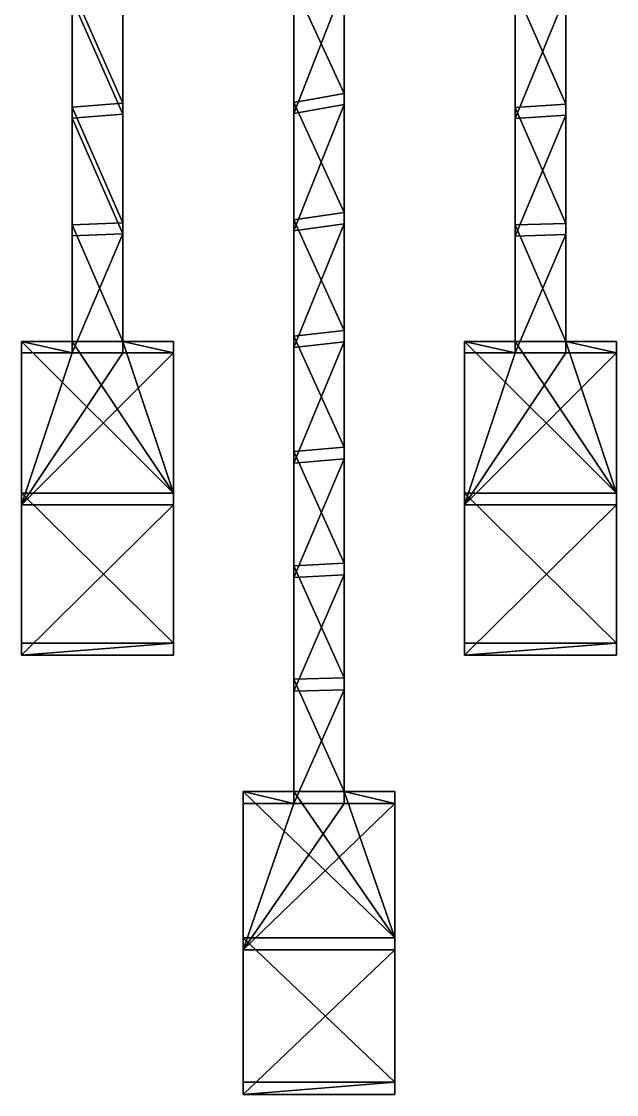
# Model space of a CAD drawing. Header units: inches. Extents: x -754 to 754, y 2181 to 6840.
# Drawn here: x 440 to 754, y 2181 to 2746 of the extents above; entities that cross this region are included whole.
import ezdxf

# ---------------------------------------------------------------- set-up
doc = ezdxf.new("R2010")
doc.units = ezdxf.units.IN
doc.header["$LTSCALE"] = 12.361043
doc.header["$MEASUREMENT"] = 0
for name, color, linetype in [('1', 7, 'CONTINUOUS'), ('12', 7, 'CONTINUOUS'), ('13', 7, 'CONTINUOUS'), ('14', 7, 'CONTINUOUS'), ('15', 7, 'CONTINUOUS'), ('16', 7, 'CONTINUOUS'), ('17', 7, 'CONTINUOUS'), ('18', 7, 'CONTINUOUS'), ('19', 7, 'CONTINUOUS'), ('2', 7, 'CONTINUOUS'), ('22', 7, 'CONTINUOUS'), ('23', 7, 'CONTINUOUS'), ('26', 7, 'CONTINUOUS'), ('27', 7, 'CONTINUOUS'), ('64', 7, 'CONTINUOUS'), ('65', 7, 'CONTINUOUS'), ('66', 7, 'CONTINUOUS'), ('67', 7, 'CONTINUOUS'), ('68', 7, 'CONTINUOUS'), ('69', 7, 'CONTINUOUS'), ('70', 7, 'CONTINUOUS'), ('71', 7, 'CONTINUOUS'), ('77', 7, 'CONTINUOUS'), ('78', 7, 'CONTINUOUS'), ('79', 7, 'CONTINUOUS'), ('80', 7, 'CONTINUOUS'), ('81', 7, 'CONTINUOUS'), ('82', 7, 'CONTINUOUS'), ('83', 7, 'CONTINUOUS'), ('84', 7, 'CONTINUOUS')]:
    doc.layers.add(name, color=color, linetype=linetype)

msp = doc.modelspace()

# ---------------------------------------------------------------- linework, layer by layer
at = {"layer": '1', "color": 7, "linetype": 'CONTINUOUS', "true_color": 0xa89b88}
for points in [[(727, 2702.39, 44567.83), (700.4, 2763.09, 44609.9), (727, 2765.63, 44611.65), (727, 2702.39, 44567.83)], [(700.4, 2700.7, 44566.65), (700.4, 2763.09, 44609.9), (727, 2702.39, 44567.83), (700.4, 2700.7, 44566.65)], [(727, 2639.67, 44523.25), (700.4, 2700.7, 44566.65), (727, 2702.39, 44567.83), (727, 2639.67, 44523.25)], [(700.4, 2638.83, 44522.64), (700.4, 2700.7, 44566.65), (727, 2639.67, 44523.25), (700.4, 2638.83, 44522.64)], [(727, 2577.49, 44477.9), (700.4, 2638.83, 44522.64), (727, 2639.67, 44523.25), (727, 2577.49, 44477.9)], [(700.4, 2577.49, 44477.9), (700.4, 2638.83, 44522.64), (727, 2577.49, 44477.9), (700.4, 2577.49, 44477.9)]]:
    msp.add_3dface(points, dxfattribs=at)
at = {"layer": '12', "color": 7, "linetype": 'CONTINUOUS', "true_color": 0xa89b88}
for points in [[(727, 2696.63, 44576), (727, 2759.98, 44619.89), (700.4, 2694.95, 44574.82), (727, 2696.63, 44576)], [(727, 2759.98, 44619.89), (700.4, 2757.43, 44618.15), (700.4, 2694.95, 44574.82), (727, 2759.98, 44619.89)], [(727, 2633.82, 44531.36), (727, 2696.63, 44576), (700.4, 2632.98, 44530.75), (727, 2633.82, 44531.36)], [(727, 2696.63, 44576), (700.4, 2694.95, 44574.82), (700.4, 2632.98, 44530.75), (727, 2696.63, 44576)], [(727, 2571.55, 44485.95), (727, 2633.82, 44531.36), (700.4, 2571.55, 44485.95), (727, 2571.55, 44485.95)], [(727, 2633.82, 44531.36), (700.4, 2632.98, 44530.75), (700.4, 2571.55, 44485.95), (727, 2633.82, 44531.36)]]:
    msp.add_3dface(points, dxfattribs=at)
at = {"layer": '13', "color": 7, "linetype": 'CONTINUOUS', "true_color": 0xa89b88}
for points in [[(727, 2702.39, 44567.83), (727, 2765.63, 44611.65), (727, 2759.98, 44619.89), (727, 2702.39, 44567.83)], [(727, 2696.63, 44576), (727, 2702.39, 44567.83), (727, 2759.98, 44619.89), (727, 2696.63, 44576)], [(727, 2639.67, 44523.25), (727, 2702.39, 44567.83), (727, 2696.63, 44576), (727, 2639.67, 44523.25)], [(727, 2633.82, 44531.36), (727, 2639.67, 44523.25), (727, 2696.63, 44576), (727, 2633.82, 44531.36)], [(727, 2577.49, 44477.9), (727, 2639.67, 44523.25), (727, 2571.55, 44485.95), (727, 2577.49, 44477.9)], [(727, 2571.55, 44485.95), (727, 2639.67, 44523.25), (727, 2633.82, 44531.36), (727, 2571.55, 44485.95)]]:
    msp.add_3dface(points, dxfattribs=at)
at = {"layer": '14', "color": 7, "linetype": 'CONTINUOUS', "true_color": 0xa89b88}
for points in [[(700.4, 2763.09, 44609.9), (700.4, 2700.7, 44566.65), (700.4, 2757.43, 44618.15), (700.4, 2763.09, 44609.9)], [(700.4, 2757.43, 44618.15), (700.4, 2700.7, 44566.65), (700.4, 2694.95, 44574.82), (700.4, 2757.43, 44618.15)], [(700.4, 2700.7, 44566.65), (700.4, 2638.83, 44522.64), (700.4, 2694.95, 44574.82), (700.4, 2700.7, 44566.65)], [(700.4, 2694.95, 44574.82), (700.4, 2638.83, 44522.64), (700.4, 2632.98, 44530.75), (700.4, 2694.95, 44574.82)], [(700.4, 2638.83, 44522.64), (700.4, 2577.49, 44477.9), (700.4, 2632.98, 44530.75), (700.4, 2638.83, 44522.64)], [(700.4, 2632.98, 44530.75), (700.4, 2577.49, 44477.9), (700.4, 2571.55, 44485.95), (700.4, 2632.98, 44530.75)]]:
    msp.add_3dface(points, dxfattribs=at)
at = {"layer": '15', "color": 7, "linetype": 'CONTINUOUS', "true_color": 0xa89b88}
for points in [[(727, 2571.55, 44485.95), (700.4, 2571.55, 44485.95), (673.7, 2491.45, 44425.81), (727, 2571.55, 44485.95)], [(753.7, 2571.55, 44485.95), (727, 2571.55, 44485.95), (673.7, 2491.45, 44425.81), (753.7, 2571.55, 44485.95)], [(700.4, 2571.55, 44485.95), (673.7, 2571.55, 44485.95), (673.7, 2491.45, 44425.81), (700.4, 2571.55, 44485.95)], [(753.7, 2491.45, 44425.81), (753.7, 2571.55, 44485.95), (673.7, 2491.45, 44425.81), (753.7, 2491.45, 44425.81)], [(753.7, 2412.32, 44364.42), (753.7, 2491.45, 44425.81), (673.7, 2412.32, 44364.42), (753.7, 2412.32, 44364.42)], [(673.7, 2412.32, 44364.42), (753.7, 2491.45, 44425.81), (673.7, 2491.45, 44425.81), (673.7, 2412.32, 44364.42)]]:
    msp.add_3dface(points, dxfattribs=at)
at = {"layer": '16', "color": 7, "linetype": 'CONTINUOUS', "true_color": 0xa89b88}
for points in [[(700.4, 2571.55, 44485.95), (700.4, 2577.49, 44477.9), (673.7, 2577.49, 44477.9), (700.4, 2571.55, 44485.95)], [(700.4, 2571.55, 44485.95), (673.7, 2577.49, 44477.9), (673.7, 2571.55, 44485.95), (700.4, 2571.55, 44485.95)], [(727, 2577.49, 44477.9), (727, 2571.55, 44485.95), (753.7, 2571.55, 44485.95), (727, 2577.49, 44477.9)], [(753.7, 2577.49, 44477.9), (727, 2577.49, 44477.9), (753.7, 2571.55, 44485.95), (753.7, 2577.49, 44477.9)]]:
    msp.add_3dface(points, dxfattribs=at)
at = {"layer": '17', "color": 7, "linetype": 'CONTINUOUS', "true_color": 0xa89b88}
for points in [[(753.7, 2497.52, 44417.86), (753.7, 2577.49, 44477.9), (753.7, 2491.45, 44425.81), (753.7, 2497.52, 44417.86)], [(753.7, 2577.49, 44477.9), (753.7, 2571.55, 44485.95), (753.7, 2491.45, 44425.81), (753.7, 2577.49, 44477.9)], [(753.7, 2418.51, 44356.57), (753.7, 2497.52, 44417.86), (753.7, 2491.45, 44425.81), (753.7, 2418.51, 44356.57)], [(753.7, 2412.32, 44364.42), (753.7, 2418.51, 44356.57), (753.7, 2491.45, 44425.81), (753.7, 2412.32, 44364.42)]]:
    msp.add_3dface(points, dxfattribs=at)
at = {"layer": '18', "color": 7, "linetype": 'CONTINUOUS', "true_color": 0xa89b88}
for points in [[(673.7, 2418.51, 44356.57), (753.7, 2418.51, 44356.57), (673.7, 2412.32, 44364.42), (673.7, 2418.51, 44356.57)], [(753.7, 2418.51, 44356.57), (753.7, 2412.32, 44364.42), (673.7, 2412.32, 44364.42), (753.7, 2418.51, 44356.57)]]:
    msp.add_3dface(points, dxfattribs=at)
at = {"layer": '19', "color": 7, "linetype": 'CONTINUOUS', "true_color": 0xa89b88}
for points in [[(673.7, 2577.49, 44477.9), (673.7, 2497.52, 44417.86), (673.7, 2571.55, 44485.95), (673.7, 2577.49, 44477.9)], [(673.7, 2571.55, 44485.95), (673.7, 2497.52, 44417.86), (673.7, 2491.45, 44425.81), (673.7, 2571.55, 44485.95)], [(673.7, 2497.52, 44417.86), (673.7, 2418.51, 44356.57), (673.7, 2491.45, 44425.81), (673.7, 2497.52, 44417.86)], [(673.7, 2418.51, 44356.57), (673.7, 2412.32, 44364.42), (673.7, 2491.45, 44425.81), (673.7, 2418.51, 44356.57)]]:
    msp.add_3dface(points, dxfattribs=at)
at = {"layer": '2', "color": 7, "linetype": 'CONTINUOUS', "true_color": 0xa89b88}
for points in [[(673.7, 2577.49, 44477.9), (700.4, 2577.49, 44477.9), (753.7, 2497.52, 44417.86), (673.7, 2577.49, 44477.9)], [(673.7, 2497.52, 44417.86), (673.7, 2577.49, 44477.9), (753.7, 2497.52, 44417.86), (673.7, 2497.52, 44417.86)], [(700.4, 2577.49, 44477.9), (727, 2577.49, 44477.9), (753.7, 2497.52, 44417.86), (700.4, 2577.49, 44477.9)], [(753.7, 2497.52, 44417.86), (727, 2577.49, 44477.9), (753.7, 2577.49, 44477.9), (753.7, 2497.52, 44417.86)], [(673.7, 2418.51, 44356.57), (673.7, 2497.52, 44417.86), (753.7, 2418.51, 44356.57), (673.7, 2418.51, 44356.57)], [(753.7, 2418.51, 44356.57), (673.7, 2497.52, 44417.86), (753.7, 2497.52, 44417.86), (753.7, 2418.51, 44356.57)]]:
    msp.add_3dface(points, dxfattribs=at)
at = {"layer": '22', "color": 7, "linetype": 'CONTINUOUS', "true_color": 0xa89b88}
for points in [[(610.3, 2708.06, 44571.81), (583.7, 2765.7, 44611.71), (610.3, 2771.22, 44615.47), (610.3, 2708.06, 44571.81)], [(583.7, 2703.37, 44568.53), (583.7, 2765.7, 44611.71), (610.3, 2708.06, 44571.81), (583.7, 2703.37, 44568.53)], [(610.3, 2645.42, 44527.39), (583.7, 2703.37, 44568.53), (610.3, 2708.06, 44571.81), (610.3, 2645.42, 44527.39)], [(583.7, 2641.55, 44524.61), (583.7, 2703.37, 44568.53), (610.3, 2645.42, 44527.39), (583.7, 2641.55, 44524.61)], [(610.3, 2583.32, 44482.21), (583.7, 2641.55, 44524.61), (610.3, 2645.42, 44527.39), (610.3, 2583.32, 44482.21)], [(583.7, 2580.25, 44479.95), (583.7, 2641.55, 44524.61), (610.3, 2583.32, 44482.21), (583.7, 2580.25, 44479.95)], [(610.3, 2521.77, 44436.28), (583.7, 2580.25, 44479.95), (610.3, 2583.32, 44482.21), (610.3, 2521.77, 44436.28)], [(583.7, 2519.49, 44434.55), (583.7, 2580.25, 44479.95), (610.3, 2521.77, 44436.28), (583.7, 2519.49, 44434.55)], [(610.3, 2460.77, 44389.6), (583.7, 2519.49, 44434.55), (610.3, 2521.77, 44436.28), (610.3, 2460.77, 44389.6)], [(583.7, 2459.26, 44388.43), (583.7, 2519.49, 44434.55), (610.3, 2460.77, 44389.6), (583.7, 2459.26, 44388.43)], [(610.3, 2400.34, 44342.19), (583.7, 2459.26, 44388.43), (610.3, 2460.77, 44389.6), (610.3, 2400.34, 44342.19)], [(583.7, 2399.59, 44341.59), (583.7, 2459.26, 44388.43), (610.3, 2400.34, 44342.19), (583.7, 2399.59, 44341.59)], [(610.3, 2340.47, 44294.04), (583.7, 2399.59, 44341.59), (610.3, 2400.34, 44342.19), (610.3, 2340.47, 44294.04)], [(583.7, 2340.47, 44294.04), (583.7, 2399.59, 44341.59), (610.3, 2340.47, 44294.04), (583.7, 2340.47, 44294.04)]]:
    msp.add_3dface(points, dxfattribs=at)
at = {"layer": '23', "color": 7, "linetype": 'CONTINUOUS', "true_color": 0xa89b88}
for points in [[(557, 2340.47, 44294.04), (583.7, 2340.47, 44294.04), (637, 2263.43, 44230.29), (557, 2340.47, 44294.04)], [(557, 2263.43, 44230.29), (557, 2340.47, 44294.04), (637, 2263.43, 44230.29), (557, 2263.43, 44230.29)], [(583.7, 2340.47, 44294.04), (610.3, 2340.47, 44294.04), (637, 2263.43, 44230.29), (583.7, 2340.47, 44294.04)], [(637, 2263.43, 44230.29), (610.3, 2340.47, 44294.04), (637, 2340.47, 44294.04), (637, 2263.43, 44230.29)], [(557, 2187.4, 44165.33), (557, 2263.43, 44230.29), (637, 2187.4, 44165.33), (557, 2187.4, 44165.33)], [(637, 2187.4, 44165.33), (557, 2263.43, 44230.29), (637, 2263.43, 44230.29), (637, 2187.4, 44165.33)]]:
    msp.add_3dface(points, dxfattribs=at)
at = {"layer": '26', "color": 7, "linetype": 'CONTINUOUS', "true_color": 0xa89b88}
for points in [[(493.6, 2702.94, 44568.22), (467, 2763.47, 44610.16), (493.6, 2766.48, 44612.22), (493.6, 2702.94, 44568.22)], [(467, 2700.95, 44566.82), (467, 2763.47, 44610.16), (493.6, 2702.94, 44568.22), (467, 2700.95, 44566.82)], [(493.6, 2639.94, 44523.44), (467, 2700.95, 44566.82), (493.6, 2702.94, 44568.22), (493.6, 2639.94, 44523.44)], [(467, 2638.96, 44522.73), (467, 2700.95, 44566.82), (493.6, 2639.94, 44523.44), (467, 2638.96, 44522.73)], [(493.6, 2577.49, 44477.9), (467, 2638.96, 44522.73), (493.6, 2639.94, 44523.44), (493.6, 2577.49, 44477.9)], [(467, 2577.49, 44477.9), (467, 2638.96, 44522.73), (493.6, 2577.49, 44477.9), (467, 2577.49, 44477.9)]]:
    msp.add_3dface(points, dxfattribs=at)
at = {"layer": '27', "color": 7, "linetype": 'CONTINUOUS', "true_color": 0xa89b88}
for points in [[(440.3, 2577.49, 44477.9), (467, 2577.49, 44477.9), (520.3, 2497.52, 44417.86), (440.3, 2577.49, 44477.9)], [(440.3, 2497.52, 44417.86), (440.3, 2577.49, 44477.9), (520.3, 2497.52, 44417.86), (440.3, 2497.52, 44417.86)], [(467, 2577.49, 44477.9), (493.6, 2577.49, 44477.9), (520.3, 2497.52, 44417.86), (467, 2577.49, 44477.9)], [(520.3, 2497.52, 44417.86), (493.6, 2577.49, 44477.9), (520.3, 2577.49, 44477.9), (520.3, 2497.52, 44417.86)], [(440.3, 2418.51, 44356.57), (440.3, 2497.52, 44417.86), (520.3, 2418.51, 44356.57), (440.3, 2418.51, 44356.57)], [(520.3, 2418.51, 44356.57), (440.3, 2497.52, 44417.86), (520.3, 2497.52, 44417.86), (520.3, 2418.51, 44356.57)]]:
    msp.add_3dface(points, dxfattribs=at)
at = {"layer": '64', "color": 7, "linetype": 'CONTINUOUS', "true_color": 0xa89b88}
for points in [[(583.7, 2760.06, 44619.94), (583.7, 2697.63, 44576.7), (610.3, 2765.49, 44623.65), (583.7, 2760.06, 44619.94)], [(583.7, 2697.63, 44576.7), (610.3, 2702.21, 44579.91), (610.3, 2765.49, 44623.65), (583.7, 2697.63, 44576.7)], [(583.7, 2697.63, 44576.7), (583.7, 2635.72, 44532.72), (610.3, 2702.21, 44579.91), (583.7, 2697.63, 44576.7)], [(583.7, 2635.72, 44532.72), (610.3, 2639.46, 44535.41), (610.3, 2702.21, 44579.91), (583.7, 2635.72, 44532.72)], [(583.7, 2635.72, 44532.72), (583.7, 2574.32, 44487.98), (610.3, 2639.46, 44535.41), (583.7, 2635.72, 44532.72)], [(583.7, 2574.32, 44487.98), (610.3, 2577.26, 44490.15), (610.3, 2639.46, 44535.41), (583.7, 2574.32, 44487.98)], [(583.7, 2574.32, 44487.98), (583.7, 2513.45, 44442.52), (610.3, 2577.26, 44490.15), (583.7, 2574.32, 44487.98)], [(583.7, 2513.45, 44442.52), (610.3, 2515.62, 44444.16), (610.3, 2577.26, 44490.15), (583.7, 2513.45, 44442.52)], [(583.7, 2513.45, 44442.52), (583.7, 2453.13, 44396.32), (610.3, 2515.62, 44444.16), (583.7, 2513.45, 44442.52)], [(583.7, 2453.13, 44396.32), (610.3, 2454.55, 44397.43), (610.3, 2515.62, 44444.16), (583.7, 2453.13, 44396.32)], [(583.7, 2453.13, 44396.32), (583.7, 2393.36, 44349.42), (610.3, 2454.55, 44397.43), (583.7, 2453.13, 44396.32)], [(583.7, 2393.36, 44349.42), (610.3, 2394.06, 44349.97), (610.3, 2454.55, 44397.43), (583.7, 2393.36, 44349.42)], [(583.7, 2393.36, 44349.42), (583.7, 2334.16, 44301.79), (610.3, 2394.06, 44349.97), (583.7, 2393.36, 44349.42)], [(583.7, 2334.16, 44301.79), (610.3, 2334.16, 44301.79), (610.3, 2394.06, 44349.97), (583.7, 2334.16, 44301.79)]]:
    msp.add_3dface(points, dxfattribs=at)
at = {"layer": '65', "color": 7, "linetype": 'CONTINUOUS', "true_color": 0xa89b88}
for points in [[(583.7, 2765.7, 44611.71), (583.7, 2703.37, 44568.53), (583.7, 2760.06, 44619.94), (583.7, 2765.7, 44611.71)], [(583.7, 2760.06, 44619.94), (583.7, 2703.37, 44568.53), (583.7, 2697.63, 44576.7), (583.7, 2760.06, 44619.94)], [(583.7, 2703.37, 44568.53), (583.7, 2641.55, 44524.61), (583.7, 2697.63, 44576.7), (583.7, 2703.37, 44568.53)], [(583.7, 2697.63, 44576.7), (583.7, 2641.55, 44524.61), (583.7, 2635.72, 44532.72), (583.7, 2697.63, 44576.7)], [(583.7, 2641.55, 44524.61), (583.7, 2580.25, 44479.95), (583.7, 2635.72, 44532.72), (583.7, 2641.55, 44524.61)], [(583.7, 2635.72, 44532.72), (583.7, 2580.25, 44479.95), (583.7, 2574.32, 44487.98), (583.7, 2635.72, 44532.72)], [(583.7, 2580.25, 44479.95), (583.7, 2519.49, 44434.55), (583.7, 2574.32, 44487.98), (583.7, 2580.25, 44479.95)], [(583.7, 2574.32, 44487.98), (583.7, 2519.49, 44434.55), (583.7, 2513.45, 44442.52), (583.7, 2574.32, 44487.98)], [(583.7, 2519.49, 44434.55), (583.7, 2459.26, 44388.43), (583.7, 2513.45, 44442.52), (583.7, 2519.49, 44434.55)], [(583.7, 2513.45, 44442.52), (583.7, 2459.26, 44388.43), (583.7, 2453.13, 44396.32), (583.7, 2513.45, 44442.52)], [(583.7, 2459.26, 44388.43), (583.7, 2399.59, 44341.59), (583.7, 2453.13, 44396.32), (583.7, 2459.26, 44388.43)], [(583.7, 2453.13, 44396.32), (583.7, 2399.59, 44341.59), (583.7, 2393.36, 44349.42), (583.7, 2453.13, 44396.32)], [(583.7, 2399.59, 44341.59), (583.7, 2340.47, 44294.04), (583.7, 2393.36, 44349.42), (583.7, 2399.59, 44341.59)], [(583.7, 2393.36, 44349.42), (583.7, 2340.47, 44294.04), (583.7, 2334.16, 44301.79), (583.7, 2393.36, 44349.42)]]:
    msp.add_3dface(points, dxfattribs=at)
at = {"layer": '66', "color": 7, "linetype": 'CONTINUOUS', "true_color": 0xa89b88}
for points in [[(610.3, 2708.06, 44571.81), (610.3, 2771.22, 44615.47), (610.3, 2765.49, 44623.65), (610.3, 2708.06, 44571.81)], [(610.3, 2702.21, 44579.91), (610.3, 2708.06, 44571.81), (610.3, 2765.49, 44623.65), (610.3, 2702.21, 44579.91)], [(610.3, 2645.42, 44527.39), (610.3, 2708.06, 44571.81), (610.3, 2702.21, 44579.91), (610.3, 2645.42, 44527.39)], [(610.3, 2639.46, 44535.41), (610.3, 2645.42, 44527.39), (610.3, 2702.21, 44579.91), (610.3, 2639.46, 44535.41)], [(610.3, 2583.32, 44482.21), (610.3, 2645.42, 44527.39), (610.3, 2639.46, 44535.41), (610.3, 2583.32, 44482.21)], [(610.3, 2577.26, 44490.15), (610.3, 2583.32, 44482.21), (610.3, 2639.46, 44535.41), (610.3, 2577.26, 44490.15)], [(610.3, 2521.77, 44436.28), (610.3, 2583.32, 44482.21), (610.3, 2577.26, 44490.15), (610.3, 2521.77, 44436.28)], [(610.3, 2515.62, 44444.16), (610.3, 2521.77, 44436.28), (610.3, 2577.26, 44490.15), (610.3, 2515.62, 44444.16)], [(610.3, 2460.77, 44389.6), (610.3, 2521.77, 44436.28), (610.3, 2515.62, 44444.16), (610.3, 2460.77, 44389.6)], [(610.3, 2454.55, 44397.43), (610.3, 2460.77, 44389.6), (610.3, 2515.62, 44444.16), (610.3, 2454.55, 44397.43)], [(610.3, 2400.34, 44342.19), (610.3, 2460.77, 44389.6), (610.3, 2454.55, 44397.43), (610.3, 2400.34, 44342.19)], [(610.3, 2394.06, 44349.97), (610.3, 2400.34, 44342.19), (610.3, 2454.55, 44397.43), (610.3, 2394.06, 44349.97)], [(610.3, 2340.47, 44294.04), (610.3, 2400.34, 44342.19), (610.3, 2334.16, 44301.79), (610.3, 2340.47, 44294.04)], [(610.3, 2334.16, 44301.79), (610.3, 2400.34, 44342.19), (610.3, 2394.06, 44349.97), (610.3, 2334.16, 44301.79)]]:
    msp.add_3dface(points, dxfattribs=at)
at = {"layer": '67', "color": 7, "linetype": 'CONTINUOUS', "true_color": 0xa89b88}
for points in [[(610.3, 2334.16, 44301.79), (583.7, 2334.16, 44301.79), (557, 2256.99, 44237.94), (610.3, 2334.16, 44301.79)], [(583.7, 2334.16, 44301.79), (557, 2334.16, 44301.79), (557, 2256.99, 44237.94), (583.7, 2334.16, 44301.79)], [(610.3, 2334.16, 44301.79), (557, 2256.99, 44237.94), (637, 2334.16, 44301.79), (610.3, 2334.16, 44301.79)], [(637, 2334.16, 44301.79), (557, 2256.99, 44237.94), (637, 2256.99, 44237.94), (637, 2334.16, 44301.79)], [(557, 2180.84, 44172.89), (637, 2180.84, 44172.89), (637, 2256.99, 44237.94), (557, 2180.84, 44172.89)], [(557, 2256.99, 44237.94), (557, 2180.84, 44172.89), (637, 2256.99, 44237.94), (557, 2256.99, 44237.94)]]:
    msp.add_3dface(points, dxfattribs=at)
at = {"layer": '68', "color": 7, "linetype": 'CONTINUOUS', "true_color": 0xa89b88}
for points in [[(557, 2187.4, 44165.33), (637, 2187.4, 44165.33), (557, 2180.84, 44172.89), (557, 2187.4, 44165.33)], [(557, 2180.84, 44172.89), (637, 2187.4, 44165.33), (637, 2180.84, 44172.89), (557, 2180.84, 44172.89)]]:
    msp.add_3dface(points, dxfattribs=at)
at = {"layer": '69', "color": 7, "linetype": 'CONTINUOUS', "true_color": 0xa89b88}
for points in [[(557, 2340.47, 44294.04), (557, 2263.43, 44230.29), (557, 2256.99, 44237.94), (557, 2340.47, 44294.04)], [(557, 2334.16, 44301.79), (557, 2340.47, 44294.04), (557, 2256.99, 44237.94), (557, 2334.16, 44301.79)], [(557, 2263.43, 44230.29), (557, 2187.4, 44165.33), (557, 2256.99, 44237.94), (557, 2263.43, 44230.29)], [(557, 2187.4, 44165.33), (557, 2180.84, 44172.89), (557, 2256.99, 44237.94), (557, 2187.4, 44165.33)]]:
    msp.add_3dface(points, dxfattribs=at)
at = {"layer": '70', "color": 7, "linetype": 'CONTINUOUS', "true_color": 0xa89b88}
for points in [[(583.7, 2334.16, 44301.79), (583.7, 2340.47, 44294.04), (557, 2340.47, 44294.04), (583.7, 2334.16, 44301.79)], [(583.7, 2334.16, 44301.79), (557, 2340.47, 44294.04), (557, 2334.16, 44301.79), (583.7, 2334.16, 44301.79)], [(610.3, 2340.47, 44294.04), (610.3, 2334.16, 44301.79), (637, 2334.16, 44301.79), (610.3, 2340.47, 44294.04)], [(637, 2340.47, 44294.04), (610.3, 2340.47, 44294.04), (637, 2334.16, 44301.79), (637, 2340.47, 44294.04)]]:
    msp.add_3dface(points, dxfattribs=at)
at = {"layer": '71', "color": 7, "linetype": 'CONTINUOUS', "true_color": 0xa89b88}
for points in [[(637, 2263.43, 44230.29), (637, 2340.47, 44294.04), (637, 2256.99, 44237.94), (637, 2263.43, 44230.29)], [(637, 2340.47, 44294.04), (637, 2334.16, 44301.79), (637, 2256.99, 44237.94), (637, 2340.47, 44294.04)], [(637, 2187.4, 44165.33), (637, 2263.43, 44230.29), (637, 2180.84, 44172.89), (637, 2187.4, 44165.33)], [(637, 2180.84, 44172.89), (637, 2263.43, 44230.29), (637, 2256.99, 44237.94), (637, 2180.84, 44172.89)]]:
    msp.add_3dface(points, dxfattribs=at)
at = {"layer": '77', "color": 7, "linetype": 'CONTINUOUS', "true_color": 0xa89b88}
for points in [[(467, 2757.72, 44618.34), (493.6, 2697.19, 44576.4), (493.6, 2760.83, 44620.47), (467, 2757.72, 44618.34)], [(467, 2757.72, 44618.34), (467, 2695.12, 44574.95), (493.6, 2697.19, 44576.4), (467, 2757.72, 44618.34)], [(467, 2695.12, 44574.95), (493.6, 2634.1, 44531.56), (493.6, 2697.19, 44576.4), (467, 2695.12, 44574.95)], [(467, 2695.12, 44574.95), (467, 2633.06, 44530.81), (493.6, 2634.1, 44531.56), (467, 2695.12, 44574.95)], [(467, 2633.06, 44530.81), (467, 2571.55, 44485.95), (493.6, 2634.1, 44531.56), (467, 2633.06, 44530.81)], [(467, 2571.55, 44485.95), (493.6, 2571.55, 44485.95), (493.6, 2634.1, 44531.56), (467, 2571.55, 44485.95)]]:
    msp.add_3dface(points, dxfattribs=at)
at = {"layer": '78', "color": 7, "linetype": 'CONTINUOUS', "true_color": 0xa89b88}
for points in [[(467, 2763.47, 44610.16), (467, 2700.95, 44566.82), (467, 2757.72, 44618.34), (467, 2763.47, 44610.16)], [(467, 2757.72, 44618.34), (467, 2700.95, 44566.82), (467, 2695.12, 44574.95), (467, 2757.72, 44618.34)], [(467, 2700.95, 44566.82), (467, 2638.96, 44522.73), (467, 2695.12, 44574.95), (467, 2700.95, 44566.82)], [(467, 2695.12, 44574.95), (467, 2638.96, 44522.73), (467, 2633.06, 44530.81), (467, 2695.12, 44574.95)], [(467, 2638.96, 44522.73), (467, 2577.49, 44477.9), (467, 2633.06, 44530.81), (467, 2638.96, 44522.73)], [(467, 2633.06, 44530.81), (467, 2577.49, 44477.9), (467, 2571.55, 44485.95), (467, 2633.06, 44530.81)]]:
    msp.add_3dface(points, dxfattribs=at)
at = {"layer": '79', "color": 7, "linetype": 'CONTINUOUS', "true_color": 0xa89b88}
for points in [[(493.6, 2702.94, 44568.22), (493.6, 2766.48, 44612.22), (493.6, 2760.83, 44620.47), (493.6, 2702.94, 44568.22)], [(493.6, 2697.19, 44576.4), (493.6, 2702.94, 44568.22), (493.6, 2760.83, 44620.47), (493.6, 2697.19, 44576.4)], [(493.6, 2639.94, 44523.44), (493.6, 2702.94, 44568.22), (493.6, 2697.19, 44576.4), (493.6, 2639.94, 44523.44)], [(493.6, 2634.1, 44531.56), (493.6, 2639.94, 44523.44), (493.6, 2697.19, 44576.4), (493.6, 2634.1, 44531.56)], [(493.6, 2577.49, 44477.9), (493.6, 2639.94, 44523.44), (493.6, 2571.55, 44485.95), (493.6, 2577.49, 44477.9)], [(493.6, 2571.55, 44485.95), (493.6, 2639.94, 44523.44), (493.6, 2634.1, 44531.56), (493.6, 2571.55, 44485.95)]]:
    msp.add_3dface(points, dxfattribs=at)
at = {"layer": '80', "color": 7, "linetype": 'CONTINUOUS', "true_color": 0xa89b88}
for points in [[(493.6, 2571.55, 44485.95), (467, 2571.55, 44485.95), (440.3, 2491.45, 44425.81), (493.6, 2571.55, 44485.95)], [(467, 2571.55, 44485.95), (440.3, 2571.55, 44485.95), (440.3, 2491.45, 44425.81), (467, 2571.55, 44485.95)], [(493.6, 2571.55, 44485.95), (440.3, 2491.45, 44425.81), (520.3, 2571.55, 44485.95), (493.6, 2571.55, 44485.95)], [(520.3, 2571.55, 44485.95), (440.3, 2491.45, 44425.81), (520.3, 2491.45, 44425.81), (520.3, 2571.55, 44485.95)], [(440.3, 2412.32, 44364.42), (520.3, 2412.32, 44364.42), (520.3, 2491.45, 44425.81), (440.3, 2412.32, 44364.42)], [(440.3, 2491.45, 44425.81), (440.3, 2412.32, 44364.42), (520.3, 2491.45, 44425.81), (440.3, 2491.45, 44425.81)]]:
    msp.add_3dface(points, dxfattribs=at)
at = {"layer": '81', "color": 7, "linetype": 'CONTINUOUS', "true_color": 0xa89b88}
for points in [[(440.3, 2418.51, 44356.57), (520.3, 2418.51, 44356.57), (440.3, 2412.32, 44364.42), (440.3, 2418.51, 44356.57)], [(440.3, 2412.32, 44364.42), (520.3, 2418.51, 44356.57), (520.3, 2412.32, 44364.42), (440.3, 2412.32, 44364.42)]]:
    msp.add_3dface(points, dxfattribs=at)
at = {"layer": '82', "color": 7, "linetype": 'CONTINUOUS', "true_color": 0xa89b88}
for points in [[(440.3, 2577.49, 44477.9), (440.3, 2497.52, 44417.86), (440.3, 2491.45, 44425.81), (440.3, 2577.49, 44477.9)], [(440.3, 2571.55, 44485.95), (440.3, 2577.49, 44477.9), (440.3, 2491.45, 44425.81), (440.3, 2571.55, 44485.95)], [(440.3, 2497.52, 44417.86), (440.3, 2418.51, 44356.57), (440.3, 2491.45, 44425.81), (440.3, 2497.52, 44417.86)], [(440.3, 2418.51, 44356.57), (440.3, 2412.32, 44364.42), (440.3, 2491.45, 44425.81), (440.3, 2418.51, 44356.57)]]:
    msp.add_3dface(points, dxfattribs=at)
at = {"layer": '83', "color": 7, "linetype": 'CONTINUOUS', "true_color": 0xa89b88}
for points in [[(467, 2571.55, 44485.95), (467, 2577.49, 44477.9), (440.3, 2577.49, 44477.9), (467, 2571.55, 44485.95)], [(467, 2571.55, 44485.95), (440.3, 2577.49, 44477.9), (440.3, 2571.55, 44485.95), (467, 2571.55, 44485.95)], [(493.6, 2577.49, 44477.9), (493.6, 2571.55, 44485.95), (520.3, 2571.55, 44485.95), (493.6, 2577.49, 44477.9)], [(520.3, 2577.49, 44477.9), (493.6, 2577.49, 44477.9), (520.3, 2571.55, 44485.95), (520.3, 2577.49, 44477.9)]]:
    msp.add_3dface(points, dxfattribs=at)
at = {"layer": '84', "color": 7, "linetype": 'CONTINUOUS', "true_color": 0xa89b88}
for points in [[(520.3, 2497.52, 44417.86), (520.3, 2577.49, 44477.9), (520.3, 2491.45, 44425.81), (520.3, 2497.52, 44417.86)], [(520.3, 2577.49, 44477.9), (520.3, 2571.55, 44485.95), (520.3, 2491.45, 44425.81), (520.3, 2577.49, 44477.9)], [(520.3, 2418.51, 44356.57), (520.3, 2497.52, 44417.86), (520.3, 2412.32, 44364.42), (520.3, 2418.51, 44356.57)], [(520.3, 2412.32, 44364.42), (520.3, 2497.52, 44417.86), (520.3, 2491.45, 44425.81), (520.3, 2412.32, 44364.42)]]:
    msp.add_3dface(points, dxfattribs=at)

doc.saveas('drawing.dxf')
